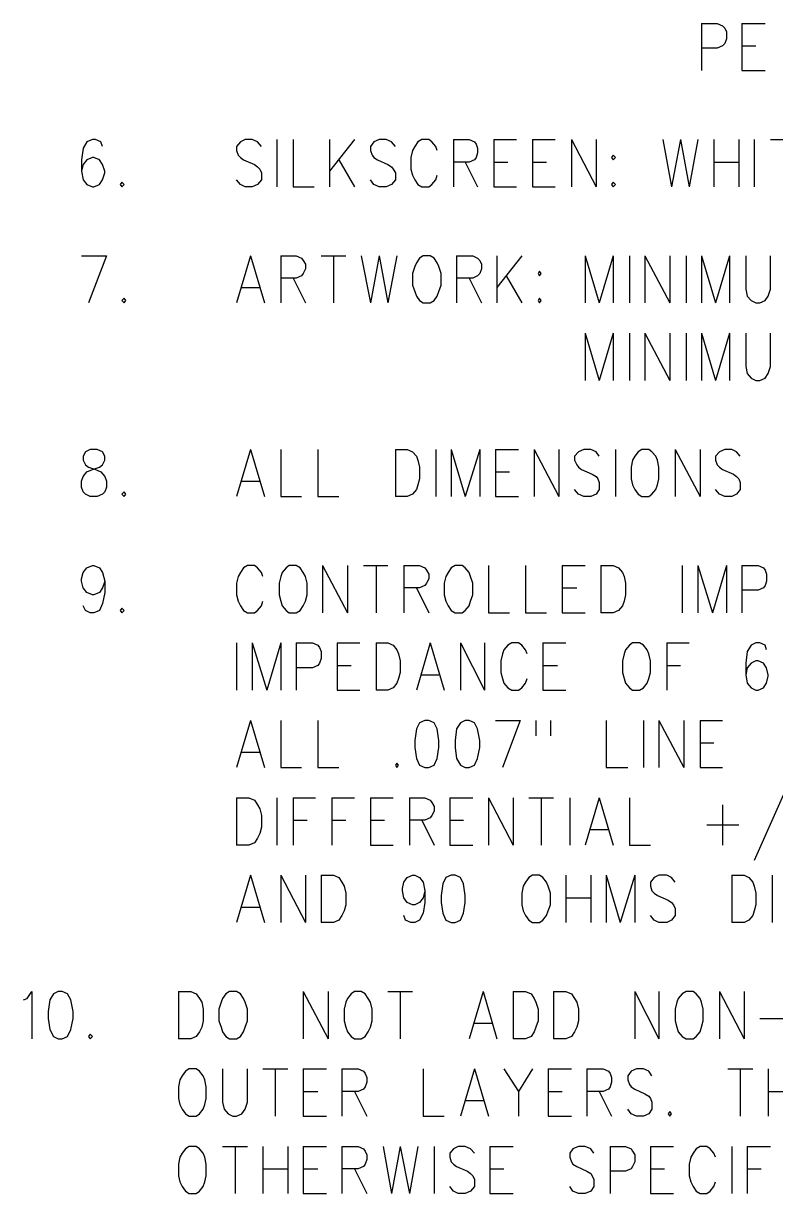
# Model space of a CAD drawing. Extents: x 11.9 to 28.1, y 10.8 to 21.2.
# Drawn here: x 24.176 to 25.146, y 16.639 to 18.15 of the extents above; entities that cross this region are included whole.
import ezdxf

# ---------------------------------------------------------------- set-up
doc = ezdxf.new("R2010")
doc.units = 0
doc.header["$MEASUREMENT"] = 0
doc.layers.add('LAYNR1', color=2, linetype='Continuous')

msp = doc.modelspace()

# ---------------------------------------------------------------- linework, layer by layer
at = {"layer": 'LAYNR1', "color": 7}
for points in [[(25.051, 18.15), (25.051, 18.089)], [(25.051, 18.15), (25.071, 18.15), (25.078, 18.147), (25.081, 18.144), (25.083, 18.139), (25.083, 18.13), (25.081, 18.124), (25.078, 18.121), (25.071, 18.118), (25.051, 18.118)], [(25.103, 18.15), (25.103, 18.089)], [(25.103, 18.15), (25.133, 18.15)], [(25.103, 18.121), (25.121, 18.121)], [(25.103, 18.089), (25.133, 18.089)], [(24.278, 17.991), (24.276, 17.997), (24.269, 18), (24.265, 18), (24.258, 17.997), (24.253, 17.989), (24.251, 17.974), (24.251, 17.959), (24.253, 17.948), (24.258, 17.942), (24.265, 17.939)], [(24.483, 17.991), (24.478, 17.997), (24.471, 18), (24.462, 18), (24.456, 17.997), (24.451, 17.991), (24.451, 17.986)], [(24.503, 18), (24.503, 17.939)], [(24.524, 18), (24.524, 17.939)], [(24.571, 18), (24.571, 17.939)], [(24.603, 18), (24.571, 17.959)], [(24.656, 17.991), (24.651, 17.997), (24.644, 18), (24.635, 18), (24.628, 17.997), (24.624, 17.991), (24.624, 17.986)], [(24.71, 17.986), (24.708, 17.991), (24.703, 17.997), (24.699, 18), (24.69, 18), (24.685, 17.997), (24.681, 17.991), (24.678, 17.986)], [(24.731, 18), (24.731, 17.939)], [(24.731, 18), (24.751, 18), (24.758, 17.997), (24.76, 17.994), (24.762, 17.989), (24.762, 17.983), (24.76, 17.977), (24.758, 17.974), (24.751, 17.971), (24.731, 17.971)], [(24.783, 18), (24.783, 17.939)], [(24.783, 18), (24.812, 18)], [(24.833, 18), (24.833, 17.939)], [(24.833, 18), (24.862, 18)], [(24.883, 18), (24.883, 17.939)], [(24.883, 18), (24.915, 17.939)], [(24.915, 18), (24.915, 17.939)], [(25.001, 18), (25.012, 17.939)], [(25.024, 18), (25.012, 17.939)], [(25.024, 18), (25.035, 17.939)], [(25.046, 18), (25.035, 17.939)], [(25.067, 18), (25.067, 17.939)], [(25.099, 18), (25.099, 17.939)], [(25.119, 18), (25.119, 17.939)], [(25.14, 18), (25.171, 18)], [(24.451, 17.986), (24.453, 17.98), (24.456, 17.977), (24.46, 17.974), (24.474, 17.968), (24.478, 17.965), (24.481, 17.962)], [(24.624, 17.986), (24.626, 17.98), (24.628, 17.977), (24.633, 17.974), (24.646, 17.968), (24.651, 17.965), (24.653, 17.962)], [(24.678, 17.986), (24.676, 17.977), (24.676, 17.962)], [(24.267, 17.939), (24.274, 17.942), (24.278, 17.948), (24.281, 17.957), (24.281, 17.959), (24.278, 17.968), (24.274, 17.974), (24.267, 17.977), (24.265, 17.977), (24.258, 17.974), (24.253, 17.968), (24.251, 17.959)], [(24.583, 17.974), (24.603, 17.939)], [(24.746, 17.971), (24.762, 17.939)], [(24.783, 17.971), (24.801, 17.971)], [(24.833, 17.971), (24.851, 17.971)], [(25.067, 17.971), (25.099, 17.971)], [(24.481, 17.962), (24.483, 17.957), (24.483, 17.948), (24.478, 17.942), (24.471, 17.939)], [(24.653, 17.962), (24.656, 17.957), (24.656, 17.948), (24.651, 17.942), (24.644, 17.939)], [(24.676, 17.962), (24.678, 17.954), (24.681, 17.948), (24.685, 17.942), (24.69, 17.939)], [(24.699, 17.939), (24.703, 17.942), (24.708, 17.948), (24.71, 17.954)], [(24.265, 17.939), (24.267, 17.939)], [(24.303, 17.945), (24.301, 17.942), (24.303, 17.939)], [(24.303, 17.939), (24.306, 17.942), (24.303, 17.945)], [(24.462, 17.939), (24.456, 17.942), (24.451, 17.948)], [(24.471, 17.939), (24.462, 17.939)], [(24.524, 17.939), (24.551, 17.939)], [(24.635, 17.939), (24.628, 17.942), (24.624, 17.948)], [(24.644, 17.939), (24.635, 17.939)], [(24.69, 17.939), (24.699, 17.939)], [(24.783, 17.939), (24.812, 17.939)], [(24.833, 17.939), (24.862, 17.939)], [(24.937, 17.945), (24.935, 17.942), (24.937, 17.939)], [(24.937, 17.939), (24.94, 17.942), (24.937, 17.945)], [(24.251, 17.85), (24.283, 17.85)], [(24.283, 17.85), (24.26, 17.789)], [(24.469, 17.85), (24.451, 17.789)], [(24.469, 17.85), (24.487, 17.789)], [(24.508, 17.85), (24.508, 17.789)], [(24.508, 17.85), (24.528, 17.85), (24.535, 17.847), (24.537, 17.844), (24.54, 17.839), (24.54, 17.833), (24.537, 17.827), (24.535, 17.824), (24.528, 17.821), (24.508, 17.821)], [(24.56, 17.85), (24.592, 17.85)], [(24.576, 17.85), (24.576, 17.789)], [(24.612, 17.85), (24.624, 17.789)], [(24.635, 17.85), (24.624, 17.789)], [(24.635, 17.85), (24.646, 17.789)], [(24.658, 17.85), (24.646, 17.789)], [(24.692, 17.85), (24.687, 17.847), (24.683, 17.841), (24.681, 17.836)], [(24.712, 17.836), (24.71, 17.841), (24.706, 17.847), (24.701, 17.85), (24.692, 17.85)], [(24.735, 17.85), (24.735, 17.789)], [(24.735, 17.85), (24.756, 17.85), (24.762, 17.847), (24.765, 17.844), (24.767, 17.839), (24.767, 17.833), (24.765, 17.827), (24.762, 17.824), (24.756, 17.821), (24.735, 17.821)], [(24.787, 17.85), (24.787, 17.789)], [(24.819, 17.85), (24.787, 17.809)], [(24.901, 17.85), (24.901, 17.789)], [(24.901, 17.85), (24.919, 17.789)], [(24.937, 17.85), (24.919, 17.789)], [(24.937, 17.85), (24.937, 17.789)], [(24.958, 17.85), (24.958, 17.789)], [(24.978, 17.85), (24.978, 17.789)], [(24.978, 17.85), (25.01, 17.789)], [(25.01, 17.85), (25.01, 17.789)], [(25.031, 17.85), (25.031, 17.789)], [(25.051, 17.85), (25.051, 17.789)], [(25.051, 17.85), (25.069, 17.789)], [(25.087, 17.85), (25.069, 17.789)], [(25.087, 17.85), (25.087, 17.789)], [(25.108, 17.85), (25.108, 17.807), (25.11, 17.798), (25.115, 17.792), (25.121, 17.789)], [(25.126, 17.789), (25.133, 17.792), (25.137, 17.798), (25.14, 17.807), (25.14, 17.85)], [(24.681, 17.836), (24.678, 17.827), (24.678, 17.812)], [(24.715, 17.812), (24.715, 17.827), (24.712, 17.836)], [(24.524, 17.821), (24.54, 17.789)], [(24.751, 17.821), (24.767, 17.789)], [(24.799, 17.824), (24.819, 17.789)], [(24.458, 17.809), (24.481, 17.809)], [(24.678, 17.812), (24.681, 17.804), (24.683, 17.798), (24.687, 17.792), (24.692, 17.789)], [(24.701, 17.789), (24.706, 17.792), (24.71, 17.798), (24.712, 17.804), (24.715, 17.812)], [(24.306, 17.795), (24.303, 17.792), (24.306, 17.789)], [(24.306, 17.789), (24.308, 17.792), (24.306, 17.795)], [(24.692, 17.789), (24.701, 17.789)], [(24.842, 17.795), (24.84, 17.792), (24.842, 17.789)], [(24.842, 17.789), (24.844, 17.792), (24.842, 17.795)], [(25.121, 17.789), (25.126, 17.789)], [(24.901, 17.75), (24.901, 17.689)], [(24.901, 17.75), (24.919, 17.689)], [(24.937, 17.75), (24.919, 17.689)], [(24.937, 17.75), (24.937, 17.689)], [(24.958, 17.75), (24.958, 17.689)], [(24.978, 17.75), (24.978, 17.689)], [(24.978, 17.75), (25.01, 17.689)], [(25.01, 17.75), (25.01, 17.689)], [(25.031, 17.75), (25.031, 17.689)], [(25.051, 17.75), (25.051, 17.689)], [(25.051, 17.75), (25.069, 17.689)], [(25.087, 17.75), (25.069, 17.689)], [(25.087, 17.75), (25.087, 17.689)], [(25.108, 17.75), (25.108, 17.707), (25.11, 17.698), (25.115, 17.692), (25.121, 17.689)], [(25.126, 17.689), (25.133, 17.692), (25.137, 17.698), (25.14, 17.707), (25.14, 17.75)], [(25.121, 17.689), (25.126, 17.689)], [(24.262, 17.6), (24.256, 17.597), (24.253, 17.591), (24.253, 17.586)], [(24.281, 17.586), (24.281, 17.591), (24.278, 17.597), (24.271, 17.6), (24.262, 17.6)], [(24.469, 17.6), (24.451, 17.539)], [(24.469, 17.6), (24.487, 17.539)], [(24.508, 17.6), (24.508, 17.539)], [(24.556, 17.6), (24.556, 17.539)], [(24.656, 17.6), (24.656, 17.539)], [(24.656, 17.6), (24.671, 17.6), (24.678, 17.597), (24.683, 17.591), (24.685, 17.586)], [(24.708, 17.6), (24.708, 17.539)], [(24.728, 17.6), (24.728, 17.539)], [(24.728, 17.6), (24.746, 17.539)], [(24.765, 17.6), (24.746, 17.539)], [(24.765, 17.6), (24.765, 17.539)], [(24.785, 17.6), (24.785, 17.539)], [(24.785, 17.6), (24.815, 17.6)], [(24.835, 17.6), (24.835, 17.539)], [(24.835, 17.6), (24.867, 17.539)], [(24.867, 17.6), (24.867, 17.539)], [(24.919, 17.591), (24.915, 17.597), (24.908, 17.6), (24.899, 17.6), (24.892, 17.597), (24.887, 17.591), (24.887, 17.586)], [(24.94, 17.6), (24.94, 17.539)], [(24.974, 17.6), (24.969, 17.597), (24.965, 17.591), (24.962, 17.586)], [(24.994, 17.586), (24.992, 17.591), (24.987, 17.597), (24.983, 17.6), (24.974, 17.6)], [(25.017, 17.6), (25.017, 17.539)], [(25.017, 17.6), (25.049, 17.539)], [(25.049, 17.6), (25.049, 17.539)], [(25.101, 17.591), (25.096, 17.597), (25.09, 17.6), (25.081, 17.6), (25.074, 17.597), (25.069, 17.591), (25.069, 17.586)], [(24.262, 17.539), (24.256, 17.542), (24.253, 17.545), (24.251, 17.551), (24.251, 17.559), (24.253, 17.565), (24.258, 17.571), (24.265, 17.574), (24.274, 17.577), (24.278, 17.58), (24.281, 17.586)], [(24.253, 17.586), (24.256, 17.58), (24.26, 17.577), (24.269, 17.574), (24.276, 17.571), (24.281, 17.565), (24.283, 17.559), (24.283, 17.551), (24.281, 17.545), (24.278, 17.542), (24.271, 17.539)], [(24.685, 17.586), (24.687, 17.577), (24.687, 17.562)], [(24.887, 17.586), (24.89, 17.58), (24.892, 17.577), (24.896, 17.574), (24.91, 17.568), (24.915, 17.565), (24.917, 17.562)], [(24.962, 17.586), (24.96, 17.577), (24.96, 17.562)], [(24.996, 17.562), (24.996, 17.577), (24.994, 17.586)], [(25.069, 17.586), (25.071, 17.58), (25.074, 17.577), (25.078, 17.574), (25.092, 17.568), (25.096, 17.565), (25.099, 17.562)], [(24.458, 17.559), (24.481, 17.559)], [(24.687, 17.562), (24.685, 17.554), (24.683, 17.548), (24.678, 17.542), (24.671, 17.539)], [(24.785, 17.571), (24.803, 17.571)], [(24.917, 17.562), (24.919, 17.557), (24.919, 17.548), (24.915, 17.542), (24.908, 17.539)], [(24.96, 17.562), (24.962, 17.554), (24.965, 17.548), (24.969, 17.542), (24.974, 17.539)], [(24.983, 17.539), (24.987, 17.542), (24.992, 17.548), (24.994, 17.554), (24.996, 17.562)], [(25.099, 17.562), (25.101, 17.557), (25.101, 17.548), (25.096, 17.542), (25.09, 17.539)], [(24.306, 17.545), (24.303, 17.542), (24.306, 17.539)], [(24.306, 17.539), (24.308, 17.542), (24.306, 17.545)], [(24.899, 17.539), (24.892, 17.542), (24.887, 17.548)], [(25.081, 17.539), (25.074, 17.542), (25.069, 17.548)], [(24.271, 17.539), (24.262, 17.539)], [(24.508, 17.539), (24.535, 17.539)], [(24.556, 17.539), (24.583, 17.539)], [(24.671, 17.539), (24.656, 17.539)], [(24.785, 17.539), (24.815, 17.539)], [(24.908, 17.539), (24.899, 17.539)], [(24.974, 17.539), (24.983, 17.539)], [(25.09, 17.539), (25.081, 17.539)], [(24.265, 17.412), (24.258, 17.415), (24.253, 17.421), (24.251, 17.43), (24.251, 17.433), (24.253, 17.441), (24.258, 17.447), (24.265, 17.45), (24.267, 17.45), (24.274, 17.447), (24.278, 17.441), (24.281, 17.43), (24.281, 17.415), (24.278, 17.401), (24.274, 17.392), (24.267, 17.389)], [(24.485, 17.436), (24.483, 17.441), (24.478, 17.447), (24.474, 17.45), (24.465, 17.45), (24.46, 17.447), (24.456, 17.441), (24.453, 17.436)], [(24.519, 17.45), (24.515, 17.447), (24.51, 17.441), (24.508, 17.436)], [(24.54, 17.436), (24.537, 17.441), (24.533, 17.447), (24.528, 17.45), (24.519, 17.45)], [(24.562, 17.45), (24.562, 17.389)], [(24.562, 17.45), (24.594, 17.389)], [(24.594, 17.45), (24.594, 17.389)], [(24.615, 17.45), (24.646, 17.45)], [(24.631, 17.45), (24.631, 17.389)], [(24.667, 17.45), (24.667, 17.389)], [(24.667, 17.45), (24.687, 17.45), (24.694, 17.447), (24.696, 17.444), (24.699, 17.439), (24.699, 17.433), (24.696, 17.427), (24.694, 17.424), (24.687, 17.421), (24.667, 17.421)], [(24.733, 17.45), (24.728, 17.447), (24.724, 17.441), (24.721, 17.436)], [(24.753, 17.436), (24.751, 17.441), (24.746, 17.447), (24.742, 17.45), (24.733, 17.45)], [(24.776, 17.45), (24.776, 17.389)], [(24.824, 17.45), (24.824, 17.389)], [(24.871, 17.45), (24.871, 17.389)], [(24.871, 17.45), (24.901, 17.45)], [(24.921, 17.45), (24.921, 17.389)], [(24.921, 17.45), (24.937, 17.45), (24.944, 17.447), (24.949, 17.441), (24.951, 17.436)], [(25.026, 17.45), (25.026, 17.389)], [(25.046, 17.45), (25.046, 17.389)], [(25.046, 17.45), (25.065, 17.389)], [(25.083, 17.45), (25.065, 17.389)], [(25.083, 17.45), (25.083, 17.389)], [(25.103, 17.45), (25.103, 17.389)], [(25.103, 17.45), (25.124, 17.45), (25.131, 17.447), (25.133, 17.444), (25.135, 17.439), (25.135, 17.43), (25.133, 17.424), (25.131, 17.421), (25.124, 17.418), (25.103, 17.418)], [(24.281, 17.43), (24.278, 17.421), (24.274, 17.415), (24.267, 17.412)], [(24.453, 17.436), (24.451, 17.427), (24.451, 17.412)], [(24.508, 17.436), (24.506, 17.427), (24.506, 17.412)], [(24.542, 17.412), (24.542, 17.427), (24.54, 17.436)], [(24.721, 17.436), (24.719, 17.427), (24.719, 17.412)], [(24.756, 17.412), (24.756, 17.427), (24.753, 17.436)], [(24.951, 17.436), (24.953, 17.427), (24.953, 17.412)], [(24.267, 17.412), (24.265, 17.412)], [(24.451, 17.412), (24.453, 17.404), (24.456, 17.398), (24.46, 17.392), (24.465, 17.389)], [(24.506, 17.412), (24.508, 17.404), (24.51, 17.398), (24.515, 17.392), (24.519, 17.389)], [(24.528, 17.389), (24.533, 17.392), (24.537, 17.398), (24.54, 17.404), (24.542, 17.412)], [(24.683, 17.421), (24.699, 17.389)], [(24.719, 17.412), (24.721, 17.404), (24.724, 17.398), (24.728, 17.392), (24.733, 17.389)], [(24.742, 17.389), (24.746, 17.392), (24.751, 17.398), (24.753, 17.404), (24.756, 17.412)], [(24.871, 17.421), (24.89, 17.421)], [(24.953, 17.412), (24.951, 17.404), (24.949, 17.398), (24.944, 17.392), (24.937, 17.389)], [(24.262, 17.389), (24.256, 17.392), (24.253, 17.398)], [(24.303, 17.395), (24.301, 17.392), (24.303, 17.389)], [(24.303, 17.389), (24.306, 17.392), (24.303, 17.395)], [(24.474, 17.389), (24.478, 17.392), (24.483, 17.398), (24.485, 17.404)], [(24.267, 17.389), (24.262, 17.389)], [(24.465, 17.389), (24.474, 17.389)], [(24.519, 17.389), (24.528, 17.389)], [(24.733, 17.389), (24.742, 17.389)], [(24.776, 17.389), (24.803, 17.389)], [(24.824, 17.389), (24.851, 17.389)], [(24.871, 17.389), (24.901, 17.389)], [(24.937, 17.389), (24.921, 17.389)], [(24.451, 17.35), (24.451, 17.289)], [(24.471, 17.35), (24.471, 17.289)], [(24.471, 17.35), (24.49, 17.289)], [(24.508, 17.35), (24.49, 17.289)], [(24.508, 17.35), (24.508, 17.289)], [(24.528, 17.35), (24.528, 17.289)], [(24.528, 17.35), (24.549, 17.35), (24.556, 17.347), (24.558, 17.344), (24.56, 17.339), (24.56, 17.33), (24.558, 17.324), (24.556, 17.321), (24.549, 17.318), (24.528, 17.318)], [(24.581, 17.35), (24.581, 17.289)], [(24.581, 17.35), (24.61, 17.35)], [(24.631, 17.35), (24.631, 17.289)], [(24.631, 17.35), (24.646, 17.35), (24.653, 17.347), (24.658, 17.341), (24.66, 17.336)], [(24.701, 17.35), (24.683, 17.289)], [(24.701, 17.35), (24.719, 17.289)], [(24.74, 17.35), (24.74, 17.289)], [(24.74, 17.35), (24.771, 17.289)], [(24.771, 17.35), (24.771, 17.289)], [(24.826, 17.336), (24.824, 17.341), (24.819, 17.347), (24.815, 17.35), (24.806, 17.35), (24.801, 17.347), (24.796, 17.341), (24.794, 17.336)], [(24.846, 17.35), (24.846, 17.289)], [(24.846, 17.35), (24.876, 17.35)], [(24.962, 17.35), (24.958, 17.347), (24.953, 17.341), (24.951, 17.336)], [(24.983, 17.336), (24.981, 17.341), (24.976, 17.347), (24.971, 17.35), (24.962, 17.35)], [(25.006, 17.35), (25.006, 17.289)], [(25.006, 17.35), (25.035, 17.35)], [(25.135, 17.341), (25.133, 17.347), (25.126, 17.35), (25.121, 17.35), (25.115, 17.347), (25.11, 17.339), (25.108, 17.324), (25.108, 17.309), (25.11, 17.298), (25.115, 17.292), (25.121, 17.289)], [(24.66, 17.336), (24.662, 17.327), (24.662, 17.312)], [(24.794, 17.336), (24.792, 17.327), (24.792, 17.312)], [(24.951, 17.336), (24.949, 17.327), (24.949, 17.312)], [(24.985, 17.312), (24.985, 17.327), (24.983, 17.336)], [(24.581, 17.321), (24.599, 17.321)], [(24.846, 17.321), (24.865, 17.321)], [(25.006, 17.321), (25.024, 17.321)], [(25.124, 17.289), (25.131, 17.292), (25.135, 17.298), (25.137, 17.307), (25.137, 17.309), (25.135, 17.318), (25.131, 17.324), (25.124, 17.327), (25.121, 17.327), (25.115, 17.324), (25.11, 17.318), (25.108, 17.309)], [(24.662, 17.312), (24.66, 17.304), (24.658, 17.298), (24.653, 17.292), (24.646, 17.289)], [(24.69, 17.309), (24.712, 17.309)], [(24.792, 17.312), (24.794, 17.304), (24.796, 17.298), (24.801, 17.292), (24.806, 17.289)], [(24.815, 17.289), (24.819, 17.292), (24.824, 17.298), (24.826, 17.304)], [(24.949, 17.312), (24.951, 17.304), (24.953, 17.298), (24.958, 17.292), (24.962, 17.289)], [(24.971, 17.289), (24.976, 17.292), (24.981, 17.298), (24.983, 17.304), (24.985, 17.312)], [(24.581, 17.289), (24.61, 17.289)], [(24.646, 17.289), (24.631, 17.289)], [(24.806, 17.289), (24.815, 17.289)], [(24.846, 17.289), (24.876, 17.289)], [(24.962, 17.289), (24.971, 17.289)], [(25.121, 17.289), (25.124, 17.289)], [(24.469, 17.25), (24.451, 17.189)], [(24.469, 17.25), (24.487, 17.189)], [(24.508, 17.25), (24.508, 17.189)], [(24.556, 17.25), (24.556, 17.189)], [(24.694, 17.25), (24.687, 17.247), (24.683, 17.239), (24.681, 17.224), (24.681, 17.215), (24.683, 17.201), (24.687, 17.192), (24.694, 17.189)], [(24.699, 17.189), (24.706, 17.192), (24.71, 17.201), (24.712, 17.215), (24.712, 17.224), (24.71, 17.239), (24.706, 17.247), (24.699, 17.25), (24.694, 17.25)], [(24.746, 17.25), (24.74, 17.247), (24.735, 17.239), (24.733, 17.224), (24.733, 17.215), (24.735, 17.201), (24.74, 17.192), (24.746, 17.189)], [(24.751, 17.189), (24.758, 17.192), (24.762, 17.201), (24.765, 17.215), (24.765, 17.224), (24.762, 17.239), (24.758, 17.247), (24.751, 17.25), (24.746, 17.25)], [(24.785, 17.25), (24.817, 17.25)], [(24.817, 17.25), (24.794, 17.189)], [(24.837, 17.25), (24.837, 17.23)], [(24.856, 17.25), (24.856, 17.23)], [(24.928, 17.25), (24.928, 17.189)], [(24.976, 17.25), (24.976, 17.189)], [(24.996, 17.25), (24.996, 17.189)], [(24.996, 17.25), (25.028, 17.189)], [(25.028, 17.25), (25.028, 17.189)], [(25.049, 17.25), (25.049, 17.189)], [(25.049, 17.25), (25.078, 17.25)], [(25.049, 17.221), (25.067, 17.221)], [(24.458, 17.209), (24.481, 17.209)], [(24.508, 17.189), (24.535, 17.189)], [(24.556, 17.189), (24.583, 17.189)], [(24.658, 17.195), (24.656, 17.192), (24.658, 17.189)], [(24.658, 17.189), (24.66, 17.192), (24.658, 17.195)], [(24.694, 17.189), (24.699, 17.189)], [(24.746, 17.189), (24.751, 17.189)], [(24.928, 17.189), (24.956, 17.189)], [(25.049, 17.189), (25.078, 17.189)], [(24.451, 17.15), (24.451, 17.089)], [(24.451, 17.15), (24.467, 17.15), (24.474, 17.147), (24.478, 17.141), (24.481, 17.136)], [(24.503, 17.15), (24.503, 17.089)], [(24.524, 17.15), (24.524, 17.089)], [(24.524, 17.15), (24.553, 17.15)], [(24.574, 17.15), (24.574, 17.089)], [(24.574, 17.15), (24.603, 17.15)], [(24.624, 17.15), (24.624, 17.089)], [(24.624, 17.15), (24.653, 17.15)], [(24.674, 17.15), (24.674, 17.089)], [(24.674, 17.15), (24.694, 17.15), (24.701, 17.147), (24.703, 17.144), (24.706, 17.139), (24.706, 17.133), (24.703, 17.127), (24.701, 17.124), (24.694, 17.121), (24.674, 17.121)], [(24.726, 17.15), (24.726, 17.089)], [(24.726, 17.15), (24.756, 17.15)], [(24.776, 17.15), (24.776, 17.089)], [(24.776, 17.15), (24.808, 17.089)], [(24.808, 17.15), (24.808, 17.089)], [(24.828, 17.15), (24.86, 17.15)], [(24.844, 17.15), (24.844, 17.089)], [(24.881, 17.15), (24.881, 17.089)], [(24.919, 17.15), (24.901, 17.089)], [(24.919, 17.15), (24.937, 17.089)], [(24.958, 17.15), (24.958, 17.089)], [(25.16, 17.162), (25.119, 17.069)], [(24.481, 17.136), (24.483, 17.127), (24.483, 17.112)], [(25.078, 17.141), (25.078, 17.089)], [(24.524, 17.121), (24.542, 17.121)], [(24.574, 17.121), (24.592, 17.121)], [(24.624, 17.121), (24.642, 17.121)], [(24.69, 17.121), (24.706, 17.089)], [(24.726, 17.121), (24.744, 17.121)], [(24.483, 17.112), (24.481, 17.104), (24.478, 17.098), (24.474, 17.092), (24.467, 17.089)], [(24.908, 17.109), (24.931, 17.109)], [(25.058, 17.115), (25.099, 17.115)], [(24.467, 17.089), (24.451, 17.089)], [(24.624, 17.089), (24.653, 17.089)], [(24.726, 17.089), (24.756, 17.089)], [(24.958, 17.089), (24.985, 17.089)], [(24.469, 17.05), (24.451, 16.989)], [(24.469, 17.05), (24.487, 16.989)], [(24.508, 17.05), (24.508, 16.989)], [(24.508, 17.05), (24.54, 16.989)], [(24.54, 17.05), (24.54, 16.989)], [(24.56, 17.05), (24.56, 16.989)], [(24.56, 17.05), (24.576, 17.05), (24.583, 17.047), (24.587, 17.041), (24.59, 17.036)], [(24.678, 17.012), (24.671, 17.015), (24.667, 17.021), (24.665, 17.03), (24.665, 17.033), (24.667, 17.041), (24.671, 17.047), (24.678, 17.05), (24.681, 17.05), (24.687, 17.047), (24.692, 17.041), (24.694, 17.03), (24.694, 17.015), (24.692, 17.001), (24.687, 16.992), (24.681, 16.989)], [(24.728, 17.05), (24.721, 17.047), (24.717, 17.039), (24.715, 17.024), (24.715, 17.015), (24.717, 17.001), (24.721, 16.992), (24.728, 16.989)], [(24.733, 16.989), (24.74, 16.992), (24.744, 17.001), (24.746, 17.015), (24.746, 17.024), (24.744, 17.039), (24.74, 17.047), (24.733, 17.05), (24.728, 17.05)], [(24.833, 17.05), (24.828, 17.047), (24.824, 17.041), (24.821, 17.036)], [(24.853, 17.036), (24.851, 17.041), (24.846, 17.047), (24.842, 17.05), (24.833, 17.05)], [(24.876, 17.05), (24.876, 16.989)], [(24.908, 17.05), (24.908, 16.989)], [(24.928, 17.05), (24.928, 16.989)], [(24.928, 17.05), (24.946, 16.989)], [(24.965, 17.05), (24.946, 16.989)], [(24.965, 17.05), (24.965, 16.989)], [(25.017, 17.041), (25.012, 17.047), (25.006, 17.05), (24.996, 17.05), (24.99, 17.047), (24.985, 17.041), (24.985, 17.036)], [(25.09, 17.05), (25.09, 16.989)], [(25.09, 17.05), (25.106, 17.05), (25.112, 17.047), (25.117, 17.041), (25.119, 17.036)], [(25.142, 17.05), (25.142, 16.989)], [(24.59, 17.036), (24.592, 17.027), (24.592, 17.012)], [(24.694, 17.03), (24.692, 17.021), (24.687, 17.015), (24.681, 17.012)], [(24.821, 17.036), (24.819, 17.027), (24.819, 17.012)], [(24.856, 17.012), (24.856, 17.027), (24.853, 17.036)], [(24.985, 17.036), (24.987, 17.03), (24.99, 17.027), (24.994, 17.024), (25.008, 17.018), (25.012, 17.015), (25.015, 17.012)], [(25.119, 17.036), (25.121, 17.027), (25.121, 17.012)], [(24.876, 17.021), (24.908, 17.021)], [(24.458, 17.009), (24.481, 17.009)], [(24.592, 17.012), (24.59, 17.004), (24.587, 16.998), (24.583, 16.992), (24.576, 16.989)], [(24.681, 17.012), (24.678, 17.012)], [(24.819, 17.012), (24.821, 17.004), (24.824, 16.998), (24.828, 16.992), (24.833, 16.989)], [(24.842, 16.989), (24.846, 16.992), (24.851, 16.998), (24.853, 17.004), (24.856, 17.012)], [(25.015, 17.012), (25.017, 17.007), (25.017, 16.998), (25.012, 16.992), (25.006, 16.989)], [(25.121, 17.012), (25.119, 17.004), (25.117, 16.998), (25.112, 16.992), (25.106, 16.989)], [(24.576, 16.989), (24.56, 16.989)], [(24.676, 16.989), (24.669, 16.992), (24.667, 16.998)], [(24.681, 16.989), (24.676, 16.989)], [(24.728, 16.989), (24.733, 16.989)], [(24.833, 16.989), (24.842, 16.989)], [(24.996, 16.989), (24.99, 16.992), (24.985, 16.998)], [(25.006, 16.989), (24.996, 16.989)], [(25.106, 16.989), (25.09, 16.989)], [(24.176, 16.889), (24.181, 16.891), (24.187, 16.9), (24.187, 16.839)], [(24.221, 16.9), (24.215, 16.897), (24.21, 16.889), (24.208, 16.874), (24.208, 16.865), (24.21, 16.851), (24.215, 16.842), (24.221, 16.839)], [(24.226, 16.839), (24.233, 16.842), (24.237, 16.851), (24.24, 16.865), (24.24, 16.874), (24.237, 16.889), (24.233, 16.897), (24.226, 16.9), (24.221, 16.9)], [(24.376, 16.9), (24.376, 16.839)], [(24.376, 16.9), (24.392, 16.9), (24.399, 16.897), (24.403, 16.891), (24.406, 16.886)], [(24.442, 16.9), (24.437, 16.897), (24.433, 16.891), (24.431, 16.886)], [(24.462, 16.886), (24.46, 16.891), (24.456, 16.897), (24.451, 16.9), (24.442, 16.9)], [(24.537, 16.9), (24.537, 16.839)], [(24.537, 16.9), (24.569, 16.839)], [(24.569, 16.9), (24.569, 16.839)], [(24.603, 16.9), (24.599, 16.897), (24.594, 16.891), (24.592, 16.886)], [(24.624, 16.886), (24.621, 16.891), (24.617, 16.897), (24.612, 16.9), (24.603, 16.9)], [(24.646, 16.9), (24.678, 16.9)], [(24.662, 16.9), (24.662, 16.839)], [(24.769, 16.9), (24.751, 16.839)], [(24.769, 16.9), (24.787, 16.839)], [(24.808, 16.9), (24.808, 16.839)], [(24.808, 16.9), (24.824, 16.9), (24.831, 16.897), (24.835, 16.891), (24.837, 16.886)], [(24.86, 16.9), (24.86, 16.839)], [(24.86, 16.9), (24.876, 16.9), (24.883, 16.897), (24.887, 16.891), (24.89, 16.886)], [(24.965, 16.9), (24.965, 16.839)], [(24.965, 16.9), (24.996, 16.839)], [(24.996, 16.9), (24.996, 16.839)], [(25.031, 16.9), (25.026, 16.897), (25.021, 16.891), (25.019, 16.886)], [(25.051, 16.886), (25.049, 16.891), (25.044, 16.897), (25.04, 16.9), (25.031, 16.9)], [(25.074, 16.9), (25.074, 16.839)], [(25.074, 16.9), (25.106, 16.839)], [(25.106, 16.9), (25.106, 16.839)], [(24.406, 16.886), (24.408, 16.877), (24.408, 16.862)], [(24.431, 16.886), (24.428, 16.877), (24.428, 16.862)], [(24.465, 16.862), (24.465, 16.877), (24.462, 16.886)], [(24.592, 16.886), (24.59, 16.877), (24.59, 16.862)], [(24.626, 16.862), (24.626, 16.877), (24.624, 16.886)], [(24.837, 16.886), (24.84, 16.877), (24.84, 16.862)], [(24.89, 16.886), (24.892, 16.877), (24.892, 16.862)], [(25.019, 16.886), (25.017, 16.877), (25.017, 16.862)], [(25.053, 16.862), (25.053, 16.877), (25.051, 16.886)], [(25.126, 16.865), (25.167, 16.865)], [(24.408, 16.862), (24.406, 16.854), (24.403, 16.848), (24.399, 16.842), (24.392, 16.839)], [(24.428, 16.862), (24.431, 16.854), (24.433, 16.848), (24.437, 16.842), (24.442, 16.839)], [(24.451, 16.839), (24.456, 16.842), (24.46, 16.848), (24.462, 16.854), (24.465, 16.862)], [(24.59, 16.862), (24.592, 16.854), (24.594, 16.848), (24.599, 16.842), (24.603, 16.839)], [(24.612, 16.839), (24.617, 16.842), (24.621, 16.848), (24.624, 16.854), (24.626, 16.862)], [(24.758, 16.859), (24.781, 16.859)], [(24.84, 16.862), (24.837, 16.854), (24.835, 16.848), (24.831, 16.842), (24.824, 16.839)], [(24.892, 16.862), (24.89, 16.854), (24.887, 16.848), (24.883, 16.842), (24.876, 16.839)], [(25.017, 16.862), (25.019, 16.854), (25.021, 16.848), (25.026, 16.842), (25.031, 16.839)], [(25.04, 16.839), (25.044, 16.842), (25.049, 16.848), (25.051, 16.854), (25.053, 16.862)], [(24.221, 16.839), (24.226, 16.839)], [(24.262, 16.845), (24.26, 16.842), (24.262, 16.839)], [(24.262, 16.839), (24.265, 16.842), (24.262, 16.845)], [(24.392, 16.839), (24.376, 16.839)], [(24.442, 16.839), (24.451, 16.839)], [(24.603, 16.839), (24.612, 16.839)], [(24.824, 16.839), (24.808, 16.839)], [(24.876, 16.839), (24.86, 16.839)], [(25.031, 16.839), (25.04, 16.839)], [(24.39, 16.8), (24.385, 16.797), (24.381, 16.791), (24.378, 16.786)], [(24.41, 16.786), (24.408, 16.791), (24.403, 16.797), (24.399, 16.8), (24.39, 16.8)], [(24.433, 16.8), (24.433, 16.757), (24.435, 16.748), (24.44, 16.742), (24.446, 16.739)], [(24.451, 16.739), (24.458, 16.742), (24.462, 16.748), (24.465, 16.757), (24.465, 16.8)], [(24.485, 16.8), (24.517, 16.8)], [(24.501, 16.8), (24.501, 16.739)], [(24.537, 16.8), (24.537, 16.739)], [(24.537, 16.8), (24.567, 16.8)], [(24.587, 16.8), (24.587, 16.739)], [(24.587, 16.8), (24.608, 16.8), (24.615, 16.797), (24.617, 16.794), (24.619, 16.789), (24.619, 16.783), (24.617, 16.777), (24.615, 16.774), (24.608, 16.771), (24.587, 16.771)], [(24.692, 16.8), (24.692, 16.739)], [(24.758, 16.8), (24.74, 16.739)], [(24.758, 16.8), (24.776, 16.739)], [(24.796, 16.8), (24.815, 16.771), (24.815, 16.739)], [(24.833, 16.8), (24.815, 16.771)], [(24.853, 16.8), (24.853, 16.739)], [(24.853, 16.8), (24.883, 16.8)], [(24.903, 16.8), (24.903, 16.739)], [(24.903, 16.8), (24.924, 16.8), (24.931, 16.797), (24.933, 16.794), (24.935, 16.789), (24.935, 16.783), (24.933, 16.777), (24.931, 16.774), (24.924, 16.771), (24.903, 16.771)], [(24.987, 16.791), (24.983, 16.797), (24.976, 16.8), (24.967, 16.8), (24.96, 16.797), (24.956, 16.791), (24.956, 16.786)], [(25.085, 16.8), (25.117, 16.8)], [(25.101, 16.8), (25.101, 16.739)], [(25.137, 16.8), (25.137, 16.739)], [(24.378, 16.786), (24.376, 16.777), (24.376, 16.762)], [(24.412, 16.762), (24.412, 16.777), (24.41, 16.786)], [(24.956, 16.786), (24.958, 16.78), (24.96, 16.777), (24.965, 16.774), (24.978, 16.768), (24.983, 16.765), (24.985, 16.762)], [(24.376, 16.762), (24.378, 16.754), (24.381, 16.748), (24.385, 16.742), (24.39, 16.739)], [(24.399, 16.739), (24.403, 16.742), (24.408, 16.748), (24.41, 16.754), (24.412, 16.762)], [(24.537, 16.771), (24.556, 16.771)], [(24.603, 16.771), (24.619, 16.739)], [(24.746, 16.759), (24.769, 16.759)], [(24.853, 16.771), (24.871, 16.771)], [(24.919, 16.771), (24.935, 16.739)], [(24.985, 16.762), (24.987, 16.757), (24.987, 16.748), (24.983, 16.742), (24.976, 16.739)], [(25.137, 16.771), (25.169, 16.771)], [(24.967, 16.739), (24.96, 16.742), (24.956, 16.748)], [(25.01, 16.745), (25.008, 16.742), (25.01, 16.739)], [(25.01, 16.739), (25.012, 16.742), (25.01, 16.745)], [(24.39, 16.739), (24.399, 16.739)], [(24.446, 16.739), (24.451, 16.739)], [(24.537, 16.739), (24.567, 16.739)], [(24.692, 16.739), (24.719, 16.739)], [(24.853, 16.739), (24.883, 16.739)], [(24.976, 16.739), (24.967, 16.739)], [(24.39, 16.7), (24.385, 16.697), (24.381, 16.691), (24.378, 16.686)], [(24.41, 16.686), (24.408, 16.691), (24.403, 16.697), (24.399, 16.7), (24.39, 16.7)], [(24.433, 16.7), (24.465, 16.7)], [(24.449, 16.7), (24.449, 16.639)], [(24.485, 16.7), (24.485, 16.639)], [(24.517, 16.7), (24.517, 16.639)], [(24.537, 16.7), (24.537, 16.639)], [(24.537, 16.7), (24.567, 16.7)], [(24.587, 16.7), (24.587, 16.639)], [(24.587, 16.7), (24.608, 16.7), (24.615, 16.697), (24.617, 16.694), (24.619, 16.689), (24.619, 16.683), (24.617, 16.677), (24.615, 16.674), (24.608, 16.671), (24.587, 16.671)], [(24.64, 16.7), (24.651, 16.639)], [(24.662, 16.7), (24.651, 16.639)], [(24.662, 16.7), (24.674, 16.639)], [(24.685, 16.7), (24.674, 16.639)], [(24.706, 16.7), (24.706, 16.639)], [(24.758, 16.691), (24.753, 16.697), (24.746, 16.7), (24.737, 16.7), (24.731, 16.697), (24.726, 16.691), (24.726, 16.686)], [(24.778, 16.7), (24.778, 16.639)], [(24.778, 16.7), (24.808, 16.7)], [(24.912, 16.691), (24.908, 16.697), (24.901, 16.7), (24.892, 16.7), (24.885, 16.697), (24.881, 16.691), (24.881, 16.686)], [(24.933, 16.7), (24.933, 16.639)], [(24.933, 16.7), (24.953, 16.7), (24.96, 16.697), (24.962, 16.694), (24.965, 16.689), (24.965, 16.68), (24.962, 16.674), (24.96, 16.671), (24.953, 16.668), (24.933, 16.668)], [(24.985, 16.7), (24.985, 16.639)], [(24.985, 16.7), (25.015, 16.7)], [(25.069, 16.686), (25.067, 16.691), (25.062, 16.697), (25.058, 16.7), (25.049, 16.7), (25.044, 16.697), (25.04, 16.691), (25.037, 16.686)], [(25.09, 16.7), (25.09, 16.639)], [(25.11, 16.7), (25.11, 16.639)], [(25.11, 16.7), (25.14, 16.7)], [(24.378, 16.686), (24.376, 16.677), (24.376, 16.662)], [(24.412, 16.662), (24.412, 16.677), (24.41, 16.686)], [(24.726, 16.686), (24.728, 16.68), (24.731, 16.677), (24.735, 16.674), (24.749, 16.668), (24.753, 16.665), (24.756, 16.662)], [(24.881, 16.686), (24.883, 16.68), (24.885, 16.677), (24.89, 16.674), (24.903, 16.668), (24.908, 16.665), (24.91, 16.662)], [(25.037, 16.686), (25.035, 16.677), (25.035, 16.662)], [(24.485, 16.671), (24.517, 16.671)], [(24.537, 16.671), (24.556, 16.671)], [(24.603, 16.671), (24.619, 16.639)], [(24.778, 16.671), (24.796, 16.671)], [(24.985, 16.671), (25.003, 16.671)], [(25.11, 16.671), (25.128, 16.671)], [(24.376, 16.662), (24.378, 16.654), (24.381, 16.648), (24.385, 16.642), (24.39, 16.639)], [(24.399, 16.639), (24.403, 16.642), (24.408, 16.648), (24.41, 16.654), (24.412, 16.662)], [(24.756, 16.662), (24.758, 16.657), (24.758, 16.648), (24.753, 16.642), (24.746, 16.639)], [(24.91, 16.662), (24.912, 16.657), (24.912, 16.648), (24.908, 16.642), (24.901, 16.639)], [(25.035, 16.662), (25.037, 16.654), (25.04, 16.648), (25.044, 16.642), (25.049, 16.639)], [(25.058, 16.639), (25.062, 16.642), (25.067, 16.648), (25.069, 16.654)], [(24.39, 16.639), (24.399, 16.639)], [(24.537, 16.639), (24.567, 16.639)], [(24.737, 16.639), (24.731, 16.642), (24.726, 16.648)], [(24.746, 16.639), (24.737, 16.639)], [(24.778, 16.639), (24.808, 16.639)], [(24.892, 16.639), (24.885, 16.642), (24.881, 16.648)], [(24.901, 16.639), (24.892, 16.639)], [(24.985, 16.639), (25.015, 16.639)], [(25.049, 16.639), (25.058, 16.639)]]:
    msp.add_lwpolyline(points, dxfattribs=at)
for points in [[(24.937, 17.98), (24.935, 17.977), (24.937, 17.974), (24.94, 17.977), (24.937, 17.98)], [(24.842, 17.83), (24.84, 17.827), (24.842, 17.824), (24.844, 17.827), (24.842, 17.83)]]:
    msp.add_lwpolyline(points, close=True, dxfattribs=at)

doc.saveas('drawing.dxf')
